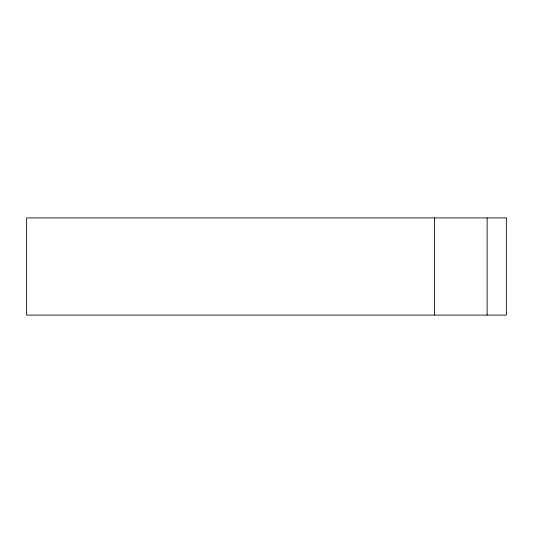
<?xml version="1.0" encoding="UTF-8"?>
<svg xmlns="http://www.w3.org/2000/svg" width="533" height="533" viewBox="0 0 533 533"><rect width="100%" height="100%" fill="white"/><g stroke="black" fill="none" stroke-linecap="round" stroke-linejoin="round"><path stroke-width="0.8" d="M487.129 217.917L487.129 315.083M434.535 217.917L434.535 315.083M506.35 217.917L26.65 217.917L26.65 315.083L506.35 315.083L506.35 217.917"/></g></svg>
